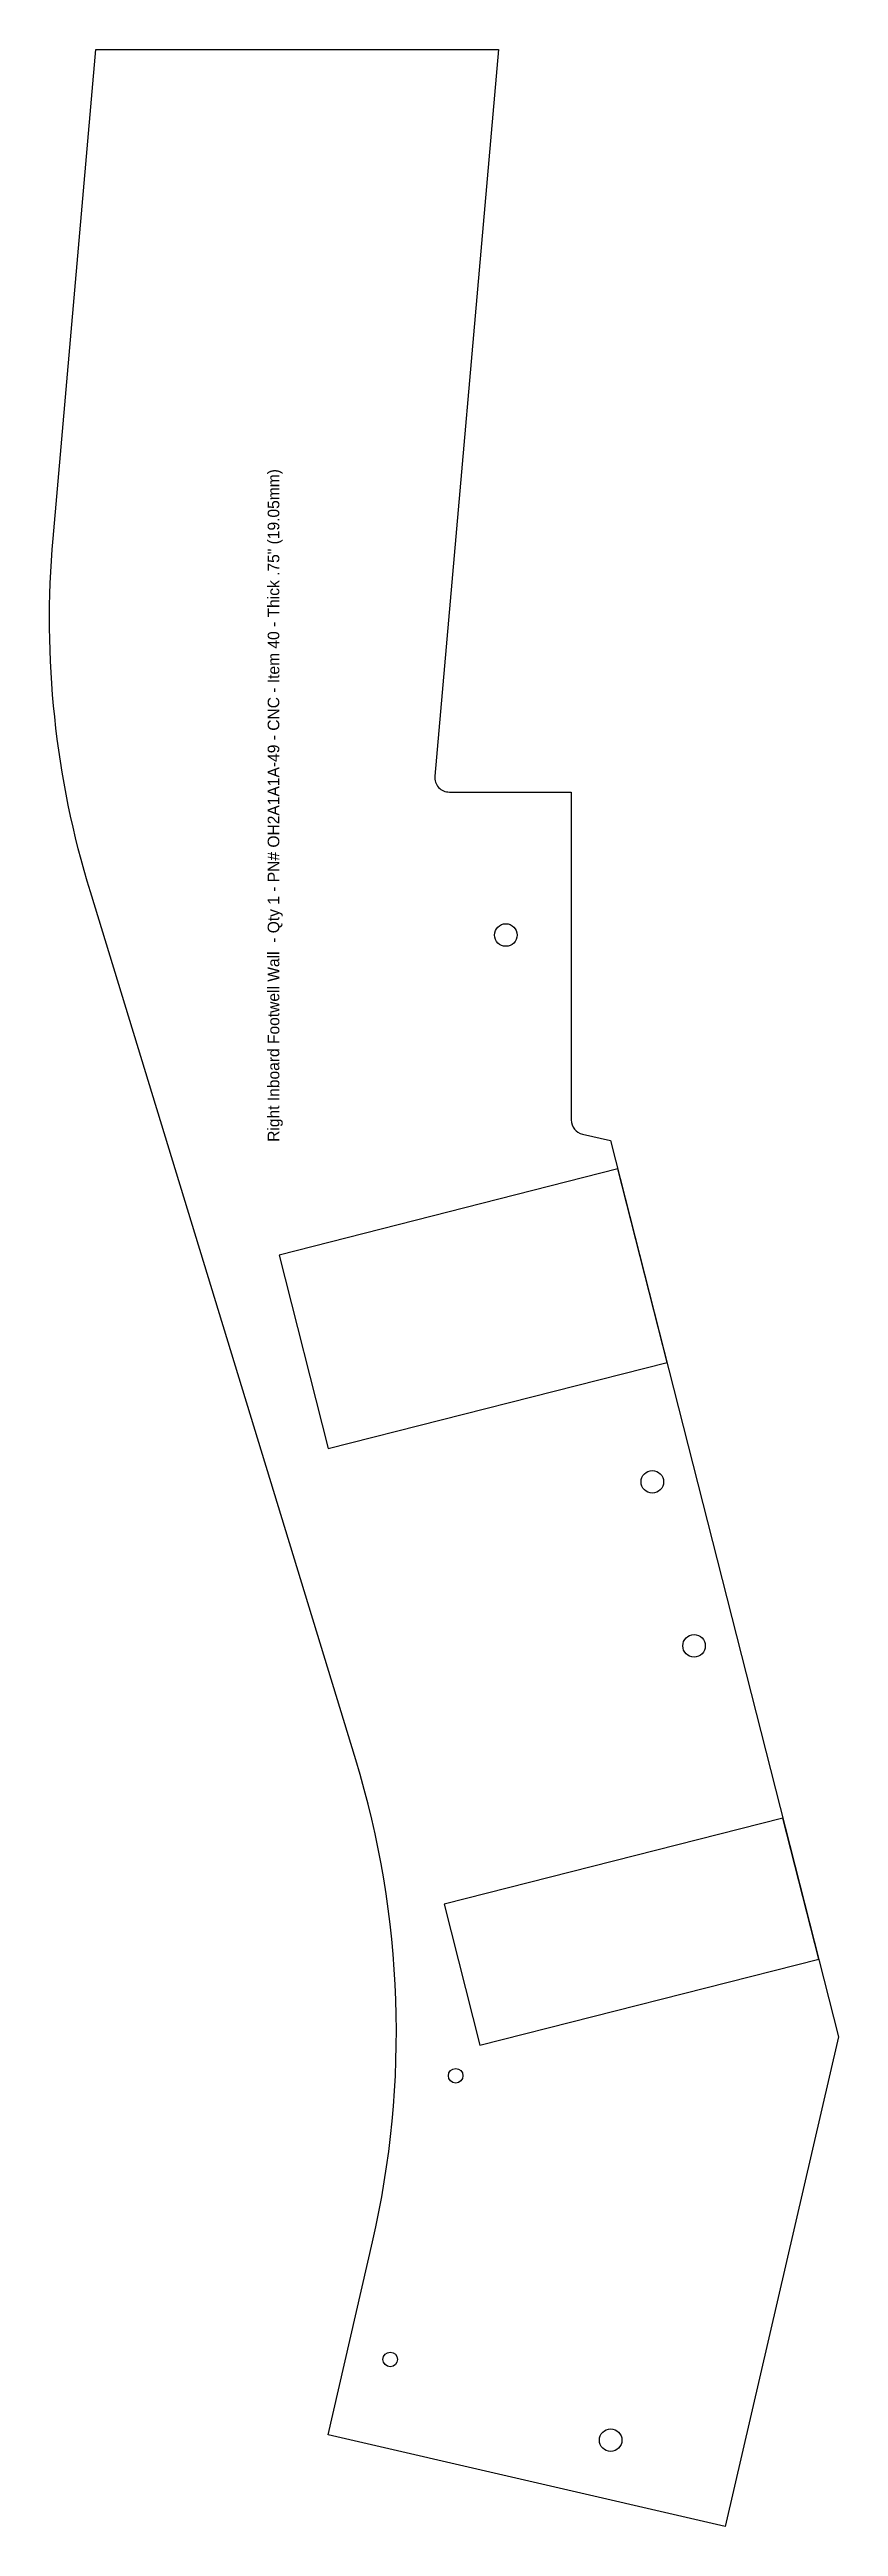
# Model space of a CAD drawing. Header units: inches. Extents: x -1.1 to 2.3, y -0.1 to 10.6.
import ezdxf

# ---------------------------------------------------------------- set-up
doc = ezdxf.new("R2010")
doc.units = ezdxf.units.IN
doc.header["$MEASUREMENT"] = 0
doc.layers.add('Info', color=4, linetype='Continuous')
doc.styles.add('Annotative', font='txt')

msp = doc.modelspace()

# ---------------------------------------------------------------- linework, layer by layer
at = {"color": 7, "linetype": 'Continuous', "lineweight": 25}
msp.add_lwpolyline([(1.193, 5.925), (1.314, 5.898), (2.292, 2.049), (1.806, -0.053), (0.101, 0.34), (0.292, 1.169, 0.131652), (0.22, 3.238), (-0.919, 6.965, -0.096289), (-1.079, 8.483), (-0.895, 10.582), (0.832, 10.582), (0.559, 7.462, 0.440011), (0.622, 7.394), (1.145, 7.394), (1.145, 5.986, 0.349216)], format="xyb", close=True, dxfattribs=at)
at = {"color": 4}
for points in [[(1.556, 4.945), (1.345, 5.776), (-0.109, 5.406), (0.102, 4.575)], [(2.053, 2.988), (0.599, 2.619), (0.753, 2.013), (2.207, 2.382)]]:
    msp.add_lwpolyline(points, close=True, dxfattribs=at)
at = {"color": 7, "linetype": 'Continuous', "lineweight": 25}
for centre, radius in [((0.864, 6.78), 0.0484), ((1.493, 4.432), 0.0484), ((1.672, 3.728), 0.0484), ((0.649, 1.882), 0.0313), ((0.368, 0.664), 0.0313), ((1.314, 0.317), 0.0484)]:
    msp.add_circle(centre, radius, dxfattribs=at)

# ---------------------------------------------------------------- texts
at = {"layer": 'Info', "style": 'Annotative'}
msp.add_text('Right Inboard Footwell Wall  - Qty 1 - PN# OH2A1A1A-49 - CNC - Item 40 - Thick .75" (19.05mm)', height=0.05, rotation=90, dxfattribs=at).set_placement((-0.108, 5.892))

doc.saveas('drawing.dxf')
